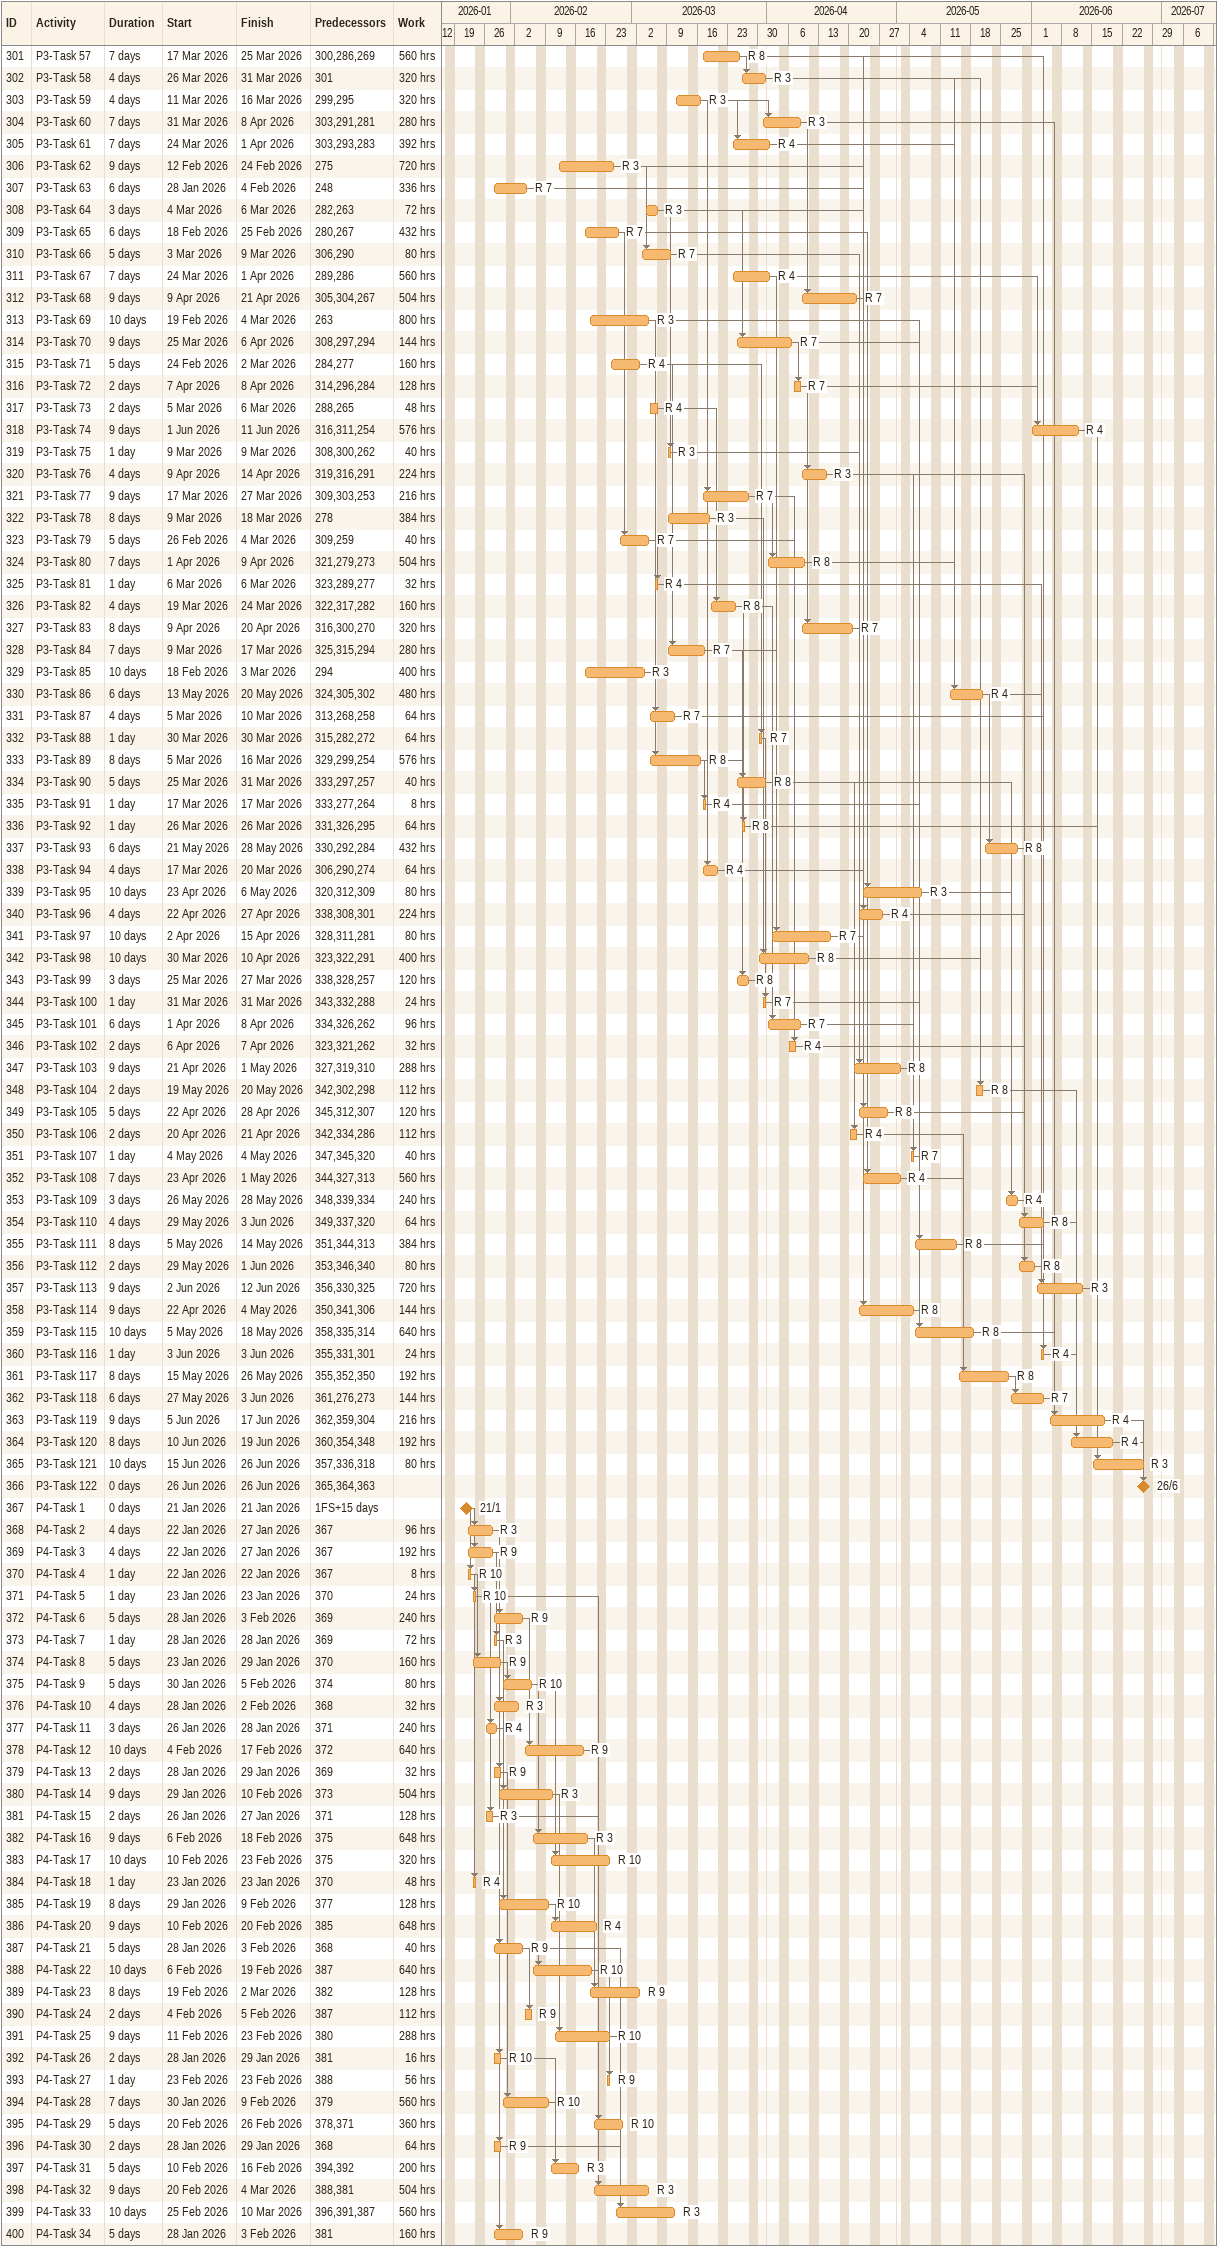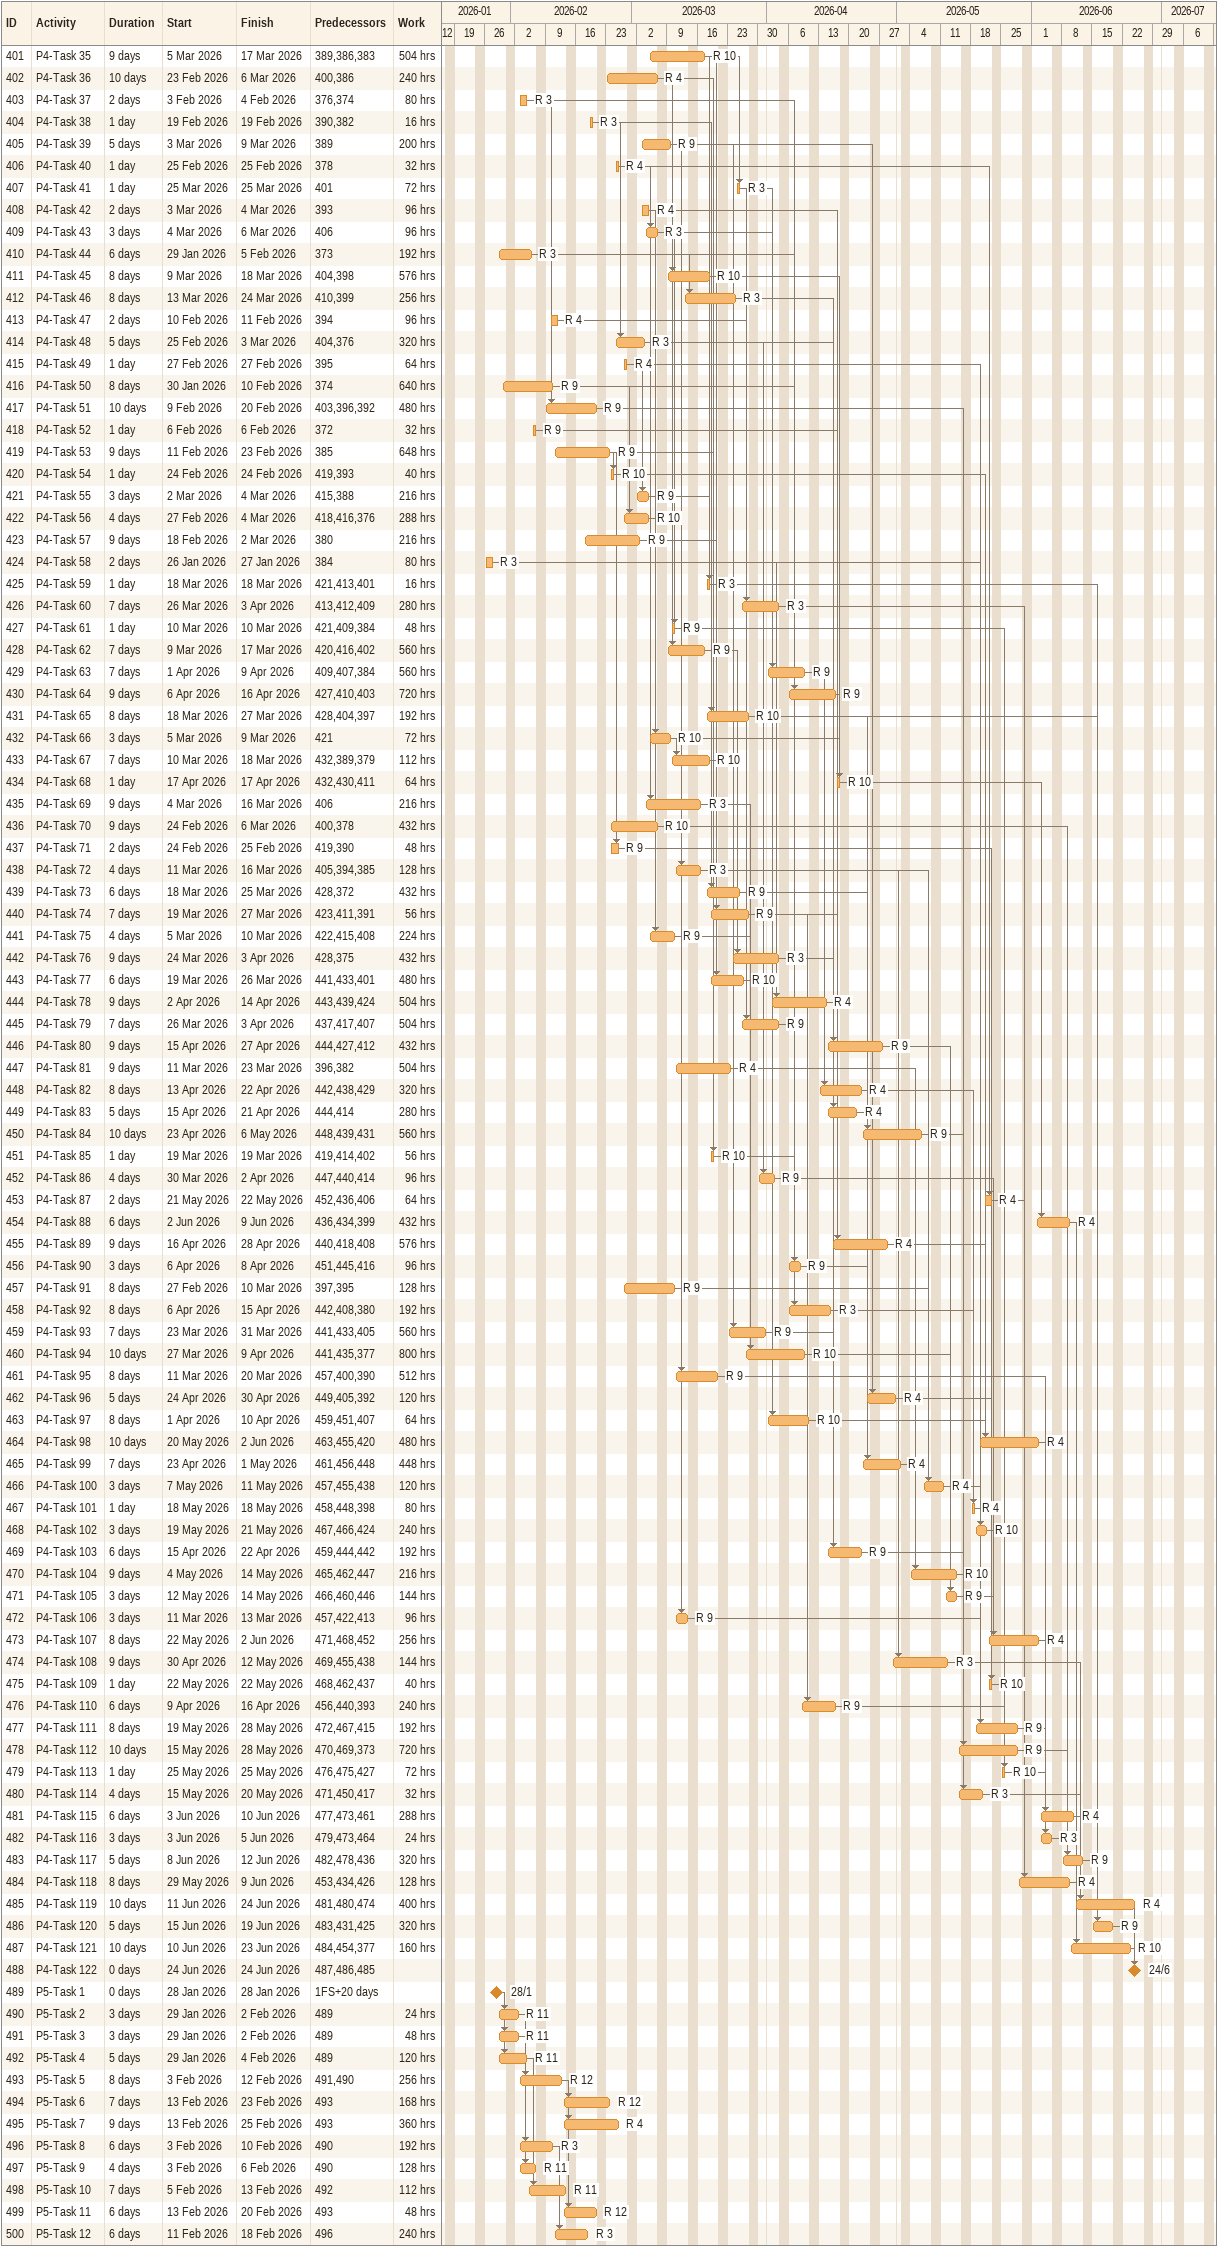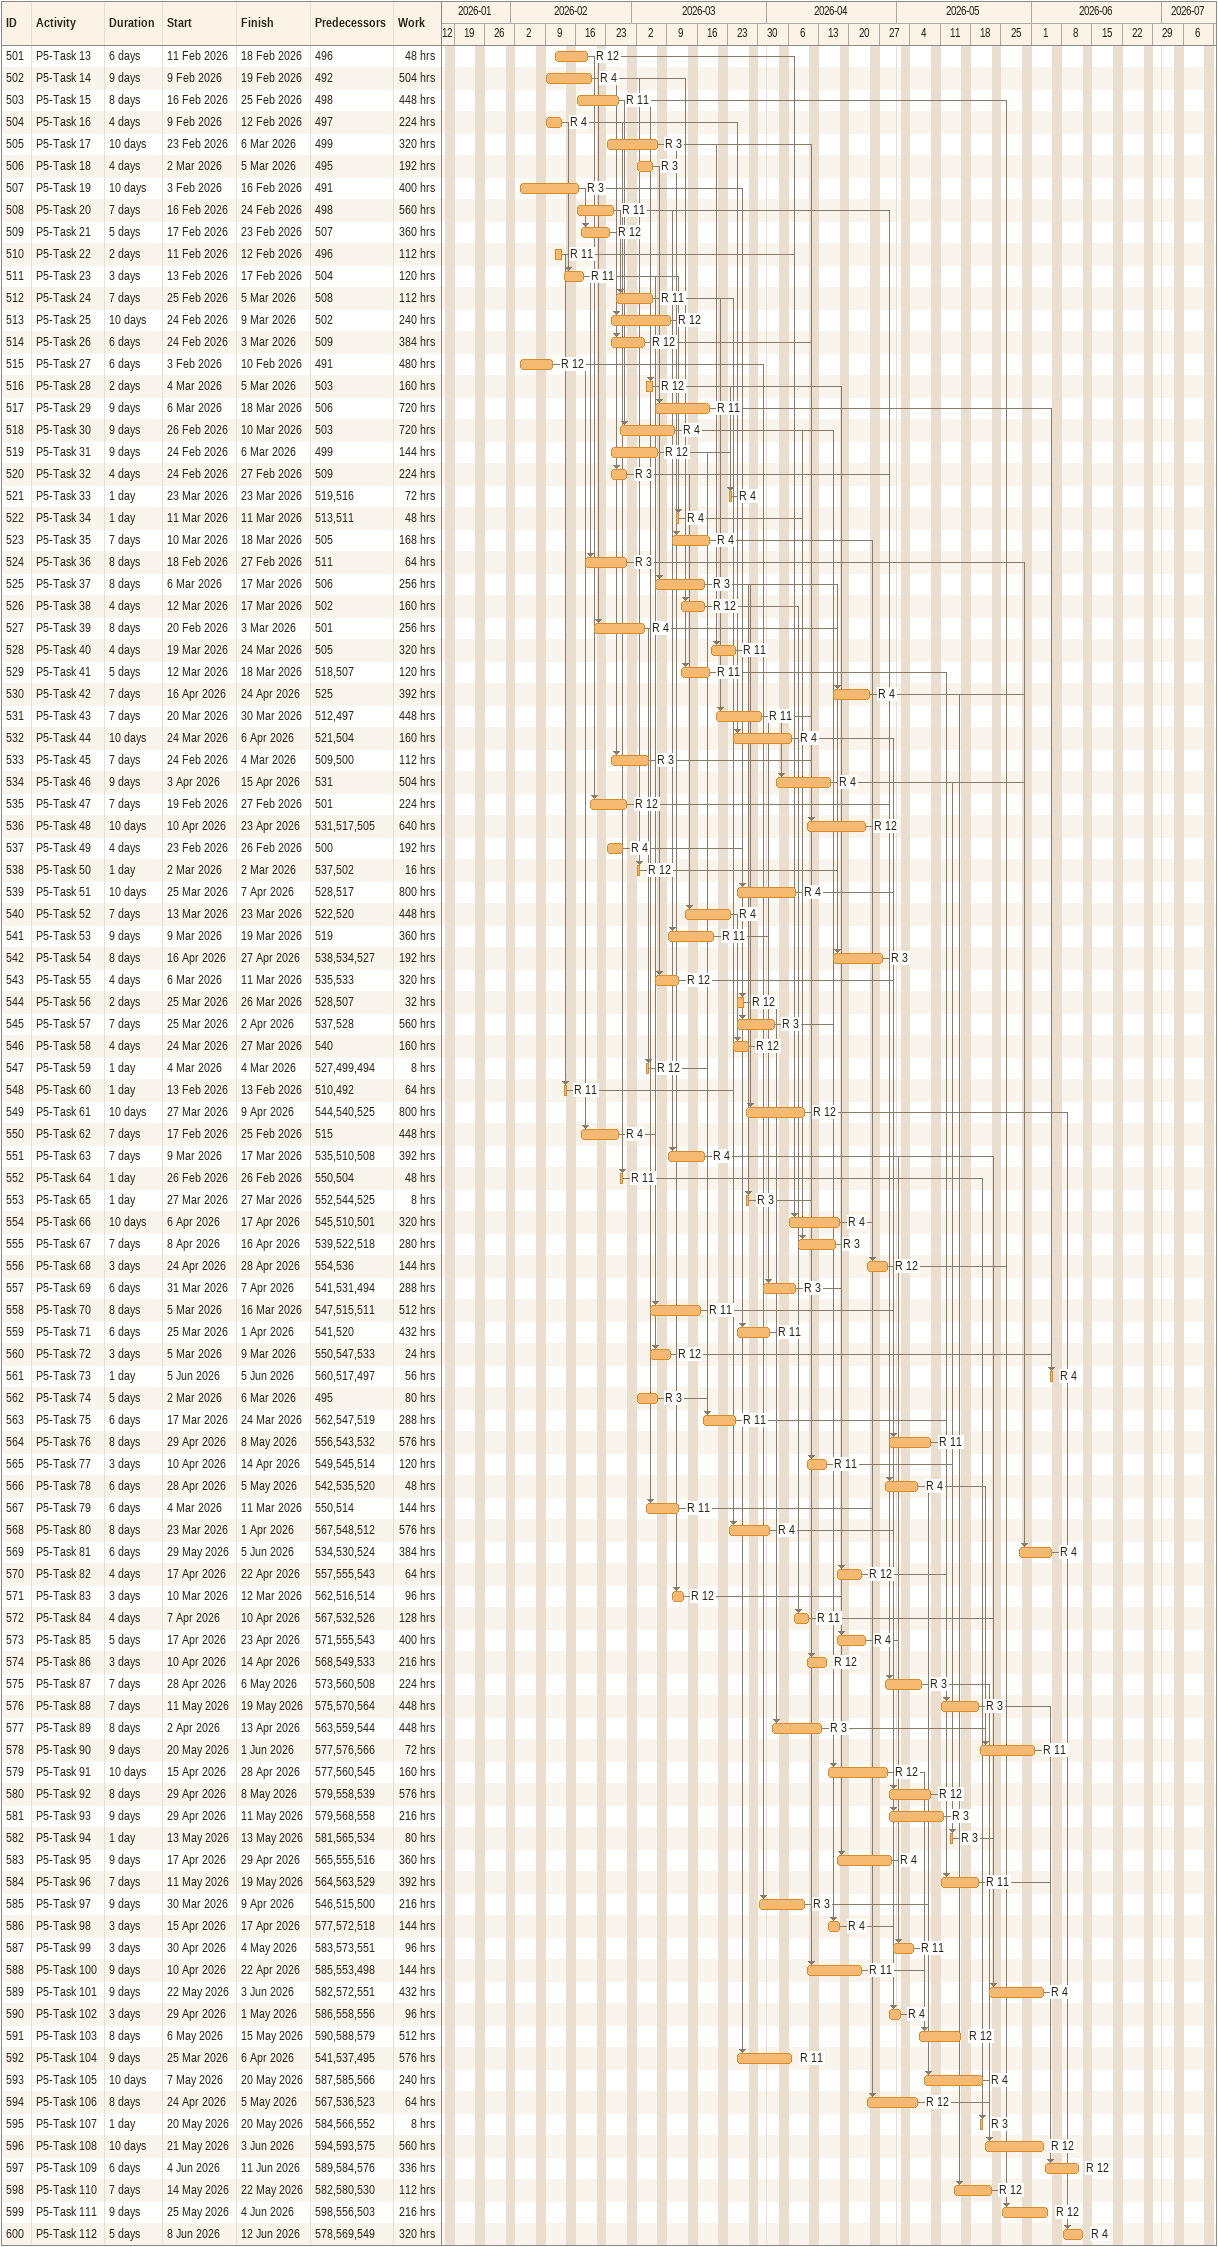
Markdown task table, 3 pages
| ID | Task | Duration | Start | Finish | Predecessors | Resources | Work (h) |
|---|---|---|---|---|---|---|---|
| 301 | P3-Task 57 | 7d | 2026-03-17 | 2026-03-25 | 300, 286, 269 | R 8 | 560 |
| 302 | P3-Task 58 | 4d | 2026-03-26 | 2026-03-31 | 301 | R 3 | 320 |
| 303 | P3-Task 59 | 4d | 2026-03-11 | 2026-03-16 | 299, 295 | R 3 | 320 |
| 304 | P3-Task 60 | 7d | 2026-03-31 | 2026-04-08 | 303, 291, 281 | R 3 | 280 |
| 305 | P3-Task 61 | 7d | 2026-03-24 | 2026-04-01 | 303, 293, 283 | R 4 | 392 |
| 306 | P3-Task 62 | 9d | 2026-02-12 | 2026-02-24 | 275 | R 3 | 720 |
| 307 | P3-Task 63 | 6d | 2026-01-28 | 2026-02-04 | 248 | R 7 | 336 |
| 308 | P3-Task 64 | 3d | 2026-03-04 | 2026-03-06 | 282, 263 | R 3 | 72 |
| 309 | P3-Task 65 | 6d | 2026-02-18 | 2026-02-25 | 280, 267 | R 7 | 432 |
| 310 | P3-Task 66 | 5d | 2026-03-03 | 2026-03-09 | 306, 290 | R 7 | 80 |
| 311 | P3-Task 67 | 7d | 2026-03-24 | 2026-04-01 | 289, 286 | R 4 | 560 |
| 312 | P3-Task 68 | 9d | 2026-04-09 | 2026-04-21 | 305, 304, 267 | R 7 | 504 |
| 313 | P3-Task 69 | 10d | 2026-02-19 | 2026-03-04 | 263 | R 3 | 800 |
| 314 | P3-Task 70 | 9d | 2026-03-25 | 2026-04-06 | 308, 297, 294 | R 7 | 144 |
| 315 | P3-Task 71 | 5d | 2026-02-24 | 2026-03-02 | 284, 277 | R 4 | 160 |
| 316 | P3-Task 72 | 2d | 2026-04-07 | 2026-04-08 | 314, 296, 284 | R 7 | 128 |
| 317 | P3-Task 73 | 2d | 2026-03-05 | 2026-03-06 | 288, 265 | R 4 | 48 |
| 318 | P3-Task 74 | 9d | 2026-06-01 | 2026-06-11 | 316, 311, 254 | R 4 | 576 |
| 319 | P3-Task 75 | 1d | 2026-03-09 | 2026-03-09 | 308, 300, 262 | R 3 | 40 |
| 320 | P3-Task 76 | 4d | 2026-04-09 | 2026-04-14 | 319, 316, 291 | R 3 | 224 |
| 321 | P3-Task 77 | 9d | 2026-03-17 | 2026-03-27 | 309, 303, 253 | R 7 | 216 |
| 322 | P3-Task 78 | 8d | 2026-03-09 | 2026-03-18 | 278 | R 3 | 384 |
| 323 | P3-Task 79 | 5d | 2026-02-26 | 2026-03-04 | 309, 259 | R 7 | 40 |
| 324 | P3-Task 80 | 7d | 2026-04-01 | 2026-04-09 | 321, 279, 273 | R 8 | 504 |
| 325 | P3-Task 81 | 1d | 2026-03-06 | 2026-03-06 | 323, 289, 277 | R 4 | 32 |
| 326 | P3-Task 82 | 4d | 2026-03-19 | 2026-03-24 | 322, 317, 282 | R 8 | 160 |
| 327 | P3-Task 83 | 8d | 2026-04-09 | 2026-04-20 | 316, 300, 270 | R 7 | 320 |
| 328 | P3-Task 84 | 7d | 2026-03-09 | 2026-03-17 | 325, 315, 294 | R 7 | 280 |
| 329 | P3-Task 85 | 10d | 2026-02-18 | 2026-03-03 | 294 | R 3 | 400 |
| 330 | P3-Task 86 | 6d | 2026-05-13 | 2026-05-20 | 324, 305, 302 | R 4 | 480 |
| 331 | P3-Task 87 | 4d | 2026-03-05 | 2026-03-10 | 313, 268, 258 | R 7 | 64 |
| 332 | P3-Task 88 | 1d | 2026-03-30 | 2026-03-30 | 315, 282, 272 | R 7 | 64 |
| 333 | P3-Task 89 | 8d | 2026-03-05 | 2026-03-16 | 329, 299, 254 | R 8 | 576 |
| 334 | P3-Task 90 | 5d | 2026-03-25 | 2026-03-31 | 333, 297, 257 | R 8 | 40 |
| 335 | P3-Task 91 | 1d | 2026-03-17 | 2026-03-17 | 333, 277, 264 | R 4 | 8 |
| 336 | P3-Task 92 | 1d | 2026-03-26 | 2026-03-26 | 331, 326, 295 | R 8 | 64 |
| 337 | P3-Task 93 | 6d | 2026-05-21 | 2026-05-28 | 330, 292, 284 | R 8 | 432 |
| 338 | P3-Task 94 | 4d | 2026-03-17 | 2026-03-20 | 306, 290, 274 | R 4 | 64 |
| 339 | P3-Task 95 | 10d | 2026-04-23 | 2026-05-06 | 320, 312, 309 | R 3 | 80 |
| 340 | P3-Task 96 | 4d | 2026-04-22 | 2026-04-27 | 338, 308, 301 | R 4 | 224 |
| 341 | P3-Task 97 | 10d | 2026-04-02 | 2026-04-15 | 328, 311, 281 | R 7 | 80 |
| 342 | P3-Task 98 | 10d | 2026-03-30 | 2026-04-10 | 323, 322, 291 | R 8 | 400 |
| 343 | P3-Task 99 | 3d | 2026-03-25 | 2026-03-27 | 338, 328, 257 | R 8 | 120 |
| 344 | P3-Task 100 | 1d | 2026-03-31 | 2026-03-31 | 343, 332, 288 | R 7 | 24 |
| 345 | P3-Task 101 | 6d | 2026-04-01 | 2026-04-08 | 334, 326, 262 | R 7 | 96 |
| 346 | P3-Task 102 | 2d | 2026-04-06 | 2026-04-07 | 323, 321, 262 | R 4 | 32 |
| 347 | P3-Task 103 | 9d | 2026-04-21 | 2026-05-01 | 327, 319, 310 | R 8 | 288 |
| 348 | P3-Task 104 | 2d | 2026-05-19 | 2026-05-20 | 342, 302, 298 | R 8 | 112 |
| 349 | P3-Task 105 | 5d | 2026-04-22 | 2026-04-28 | 345, 312, 307 | R 8 | 120 |
| 350 | P3-Task 106 | 2d | 2026-04-20 | 2026-04-21 | 342, 334, 286 | R 4 | 112 |
| 351 | P3-Task 107 | 1d | 2026-05-04 | 2026-05-04 | 347, 345, 320 | R 7 | 40 |
| 352 | P3-Task 108 | 7d | 2026-04-23 | 2026-05-01 | 344, 327, 313 | R 4 | 560 |
| 353 | P3-Task 109 | 3d | 2026-05-26 | 2026-05-28 | 348, 339, 334 | R 4 | 240 |
| 354 | P3-Task 110 | 4d | 2026-05-29 | 2026-06-03 | 349, 337, 320 | R 8 | 64 |
| 355 | P3-Task 111 | 8d | 2026-05-05 | 2026-05-14 | 351, 344, 313 | R 8 | 384 |
| 356 | P3-Task 112 | 2d | 2026-05-29 | 2026-06-01 | 353, 346, 340 | R 8 | 80 |
| 357 | P3-Task 113 | 9d | 2026-06-02 | 2026-06-12 | 356, 330, 325 | R 3 | 720 |
| 358 | P3-Task 114 | 9d | 2026-04-22 | 2026-05-04 | 350, 341, 306 | R 8 | 144 |
| 359 | P3-Task 115 | 10d | 2026-05-05 | 2026-05-18 | 358, 335, 314 | R 8 | 640 |
| 360 | P3-Task 116 | 1d | 2026-06-03 | 2026-06-03 | 355, 331, 301 | R 4 | 24 |
| 361 | P3-Task 117 | 8d | 2026-05-15 | 2026-05-26 | 355, 352, 350 | R 8 | 192 |
| 362 | P3-Task 118 | 6d | 2026-05-27 | 2026-06-03 | 361, 276, 273 | R 7 | 144 |
| 363 | P3-Task 119 | 9d | 2026-06-05 | 2026-06-17 | 362, 359, 304 | R 4 | 216 |
| 364 | P3-Task 120 | 8d | 2026-06-10 | 2026-06-19 | 360, 354, 348 | R 4 | 192 |
| 365 | P3-Task 121 | 10d | 2026-06-15 | 2026-06-26 | 357, 336, 318 | R 3 | 80 |
| 366 | P3-Task 122 | 0d | 2026-06-26 | 2026-06-26 | 365, 364, 363 |  |  |
| 367 | P4-Task 1 | 0d | 2026-01-21 | 2026-01-21 | 1FS+15d |  |  |
| 368 | P4-Task 2 | 4d | 2026-01-22 | 2026-01-27 | 367 | R 3 | 96 |
| 369 | P4-Task 3 | 4d | 2026-01-22 | 2026-01-27 | 367 | R 9 | 192 |
| 370 | P4-Task 4 | 1d | 2026-01-22 | 2026-01-22 | 367 | R 10 | 8 |
| 371 | P4-Task 5 | 1d | 2026-01-23 | 2026-01-23 | 370 | R 10 | 24 |
| 372 | P4-Task 6 | 5d | 2026-01-28 | 2026-02-03 | 369 | R 9 | 240 |
| 373 | P4-Task 7 | 1d | 2026-01-28 | 2026-01-28 | 369 | R 3 | 72 |
| 374 | P4-Task 8 | 5d | 2026-01-23 | 2026-01-29 | 370 | R 9 | 160 |
| 375 | P4-Task 9 | 5d | 2026-01-30 | 2026-02-05 | 374 | R 10 | 80 |
| 376 | P4-Task 10 | 4d | 2026-01-28 | 2026-02-02 | 368 | R 3 | 32 |
| 377 | P4-Task 11 | 3d | 2026-01-26 | 2026-01-28 | 371 | R 4 | 240 |
| 378 | P4-Task 12 | 10d | 2026-02-04 | 2026-02-17 | 372 | R 9 | 640 |
| 379 | P4-Task 13 | 2d | 2026-01-28 | 2026-01-29 | 369 | R 9 | 32 |
| 380 | P4-Task 14 | 9d | 2026-01-29 | 2026-02-10 | 373 | R 3 | 504 |
| 381 | P4-Task 15 | 2d | 2026-01-26 | 2026-01-27 | 371 | R 3 | 128 |
| 382 | P4-Task 16 | 9d | 2026-02-06 | 2026-02-18 | 375 | R 3 | 648 |
| 383 | P4-Task 17 | 10d | 2026-02-10 | 2026-02-23 | 375 | R 10 | 320 |
| 384 | P4-Task 18 | 1d | 2026-01-23 | 2026-01-23 | 370 | R 4 | 48 |
| 385 | P4-Task 19 | 8d | 2026-01-29 | 2026-02-09 | 377 | R 10 | 128 |
| 386 | P4-Task 20 | 9d | 2026-02-10 | 2026-02-20 | 385 | R 4 | 648 |
| 387 | P4-Task 21 | 5d | 2026-01-28 | 2026-02-03 | 368 | R 9 | 40 |
| 388 | P4-Task 22 | 10d | 2026-02-06 | 2026-02-19 | 387 | R 10 | 640 |
| 389 | P4-Task 23 | 8d | 2026-02-19 | 2026-03-02 | 382 | R 9 | 128 |
| 390 | P4-Task 24 | 2d | 2026-02-04 | 2026-02-05 | 387 | R 9 | 112 |
| 391 | P4-Task 25 | 9d | 2026-02-11 | 2026-02-23 | 380 | R 10 | 288 |
| 392 | P4-Task 26 | 2d | 2026-01-28 | 2026-01-29 | 381 | R 10 | 16 |
| 393 | P4-Task 27 | 1d | 2026-02-23 | 2026-02-23 | 388 | R 9 | 56 |
| 394 | P4-Task 28 | 7d | 2026-01-30 | 2026-02-09 | 379 | R 10 | 560 |
| 395 | P4-Task 29 | 5d | 2026-02-20 | 2026-02-26 | 378, 371 | R 10 | 360 |
| 396 | P4-Task 30 | 2d | 2026-01-28 | 2026-01-29 | 368 | R 9 | 64 |
| 397 | P4-Task 31 | 5d | 2026-02-10 | 2026-02-16 | 394, 392 | R 3 | 200 |
| 398 | P4-Task 32 | 9d | 2026-02-20 | 2026-03-04 | 388, 381 | R 3 | 504 |
| 399 | P4-Task 33 | 10d | 2026-02-25 | 2026-03-10 | 396, 391, 387 | R 3 | 560 |
| 400 | P4-Task 34 | 5d | 2026-01-28 | 2026-02-03 | 381 | R 9 | 160 |
| 401 | P4-Task 35 | 9d | 2026-03-05 | 2026-03-17 | 389, 386, 383 | R 10 | 504 |
| 402 | P4-Task 36 | 10d | 2026-02-23 | 2026-03-06 | 400, 386 | R 4 | 240 |
| 403 | P4-Task 37 | 2d | 2026-02-03 | 2026-02-04 | 376, 374 | R 3 | 80 |
| 404 | P4-Task 38 | 1d | 2026-02-19 | 2026-02-19 | 390, 382 | R 3 | 16 |
| 405 | P4-Task 39 | 5d | 2026-03-03 | 2026-03-09 | 389 | R 9 | 200 |
| 406 | P4-Task 40 | 1d | 2026-02-25 | 2026-02-25 | 378 | R 4 | 32 |
| 407 | P4-Task 41 | 1d | 2026-03-25 | 2026-03-25 | 401 | R 3 | 72 |
| 408 | P4-Task 42 | 2d | 2026-03-03 | 2026-03-04 | 393 | R 4 | 96 |
| 409 | P4-Task 43 | 3d | 2026-03-04 | 2026-03-06 | 406 | R 3 | 96 |
| 410 | P4-Task 44 | 6d | 2026-01-29 | 2026-02-05 | 373 | R 3 | 192 |
| 411 | P4-Task 45 | 8d | 2026-03-09 | 2026-03-18 | 404, 398 | R 10 | 576 |
| 412 | P4-Task 46 | 8d | 2026-03-13 | 2026-03-24 | 410, 399 | R 3 | 256 |
| 413 | P4-Task 47 | 2d | 2026-02-10 | 2026-02-11 | 394 | R 4 | 96 |
| 414 | P4-Task 48 | 5d | 2026-02-25 | 2026-03-03 | 404, 376 | R 3 | 320 |
| 415 | P4-Task 49 | 1d | 2026-02-27 | 2026-02-27 | 395 | R 4 | 64 |
| 416 | P4-Task 50 | 8d | 2026-01-30 | 2026-02-10 | 374 | R 9 | 640 |
| 417 | P4-Task 51 | 10d | 2026-02-09 | 2026-02-20 | 403, 396, 392 | R 9 | 480 |
| 418 | P4-Task 52 | 1d | 2026-02-06 | 2026-02-06 | 372 | R 9 | 32 |
| 419 | P4-Task 53 | 9d | 2026-02-11 | 2026-02-23 | 385 | R 9 | 648 |
| 420 | P4-Task 54 | 1d | 2026-02-24 | 2026-02-24 | 419, 393 | R 10 | 40 |
| 421 | P4-Task 55 | 3d | 2026-03-02 | 2026-03-04 | 415, 388 | R 9 | 216 |
| 422 | P4-Task 56 | 4d | 2026-02-27 | 2026-03-04 | 418, 416, 376 | R 10 | 288 |
| 423 | P4-Task 57 | 9d | 2026-02-18 | 2026-03-02 | 380 | R 9 | 216 |
| 424 | P4-Task 58 | 2d | 2026-01-26 | 2026-01-27 | 384 | R 3 | 80 |
| 425 | P4-Task 59 | 1d | 2026-03-18 | 2026-03-18 | 421, 413, 401 | R 3 | 16 |
| 426 | P4-Task 60 | 7d | 2026-03-26 | 2026-04-03 | 413, 412, 409 | R 3 | 280 |
| 427 | P4-Task 61 | 1d | 2026-03-10 | 2026-03-10 | 421, 409, 384 | R 9 | 48 |
| 428 | P4-Task 62 | 7d | 2026-03-09 | 2026-03-17 | 420, 416, 402 | R 9 | 560 |
| 429 | P4-Task 63 | 7d | 2026-04-01 | 2026-04-09 | 409, 407, 384 | R 9 | 560 |
| 430 | P4-Task 64 | 9d | 2026-04-06 | 2026-04-16 | 427, 410, 403 | R 9 | 720 |
| 431 | P4-Task 65 | 8d | 2026-03-18 | 2026-03-27 | 428, 404, 397 | R 10 | 192 |
| 432 | P4-Task 66 | 3d | 2026-03-05 | 2026-03-09 | 421 | R 10 | 72 |
| 433 | P4-Task 67 | 7d | 2026-03-10 | 2026-03-18 | 432, 389, 379 | R 10 | 112 |
| 434 | P4-Task 68 | 1d | 2026-04-17 | 2026-04-17 | 432, 430, 411 | R 10 | 64 |
| 435 | P4-Task 69 | 9d | 2026-03-04 | 2026-03-16 | 406 | R 3 | 216 |
| 436 | P4-Task 70 | 9d | 2026-02-24 | 2026-03-06 | 400, 378 | R 10 | 432 |
| 437 | P4-Task 71 | 2d | 2026-02-24 | 2026-02-25 | 419, 390 | R 9 | 48 |
| 438 | P4-Task 72 | 4d | 2026-03-11 | 2026-03-16 | 405, 394, 385 | R 3 | 128 |
| 439 | P4-Task 73 | 6d | 2026-03-18 | 2026-03-25 | 428, 372 | R 9 | 432 |
| 440 | P4-Task 74 | 7d | 2026-03-19 | 2026-03-27 | 423, 411, 391 | R 9 | 56 |
| 441 | P4-Task 75 | 4d | 2026-03-05 | 2026-03-10 | 422, 415, 408 | R 9 | 224 |
| 442 | P4-Task 76 | 9d | 2026-03-24 | 2026-04-03 | 428, 375 | R 3 | 432 |
| 443 | P4-Task 77 | 6d | 2026-03-19 | 2026-03-26 | 441, 433, 401 | R 10 | 480 |
| 444 | P4-Task 78 | 9d | 2026-04-02 | 2026-04-14 | 443, 439, 424 | R 4 | 504 |
| 445 | P4-Task 79 | 7d | 2026-03-26 | 2026-04-03 | 437, 417, 407 | R 9 | 504 |
| 446 | P4-Task 80 | 9d | 2026-04-15 | 2026-04-27 | 444, 427, 412 | R 9 | 432 |
| 447 | P4-Task 81 | 9d | 2026-03-11 | 2026-03-23 | 396, 382 | R 4 | 504 |
| 448 | P4-Task 82 | 8d | 2026-04-13 | 2026-04-22 | 442, 438, 429 | R 4 | 320 |
| 449 | P4-Task 83 | 5d | 2026-04-15 | 2026-04-21 | 444, 414 | R 4 | 280 |
| 450 | P4-Task 84 | 10d | 2026-04-23 | 2026-05-06 | 448, 439, 431 | R 9 | 560 |
| 451 | P4-Task 85 | 1d | 2026-03-19 | 2026-03-19 | 419, 414, 402 | R 10 | 56 |
| 452 | P4-Task 86 | 4d | 2026-03-30 | 2026-04-02 | 447, 440, 414 | R 9 | 96 |
| 453 | P4-Task 87 | 2d | 2026-05-21 | 2026-05-22 | 452, 436, 406 | R 4 | 64 |
| 454 | P4-Task 88 | 6d | 2026-06-02 | 2026-06-09 | 436, 434, 399 | R 4 | 432 |
| 455 | P4-Task 89 | 9d | 2026-04-16 | 2026-04-28 | 440, 418, 408 | R 4 | 576 |
| 456 | P4-Task 90 | 3d | 2026-04-06 | 2026-04-08 | 451, 445, 416 | R 9 | 96 |
| 457 | P4-Task 91 | 8d | 2026-02-27 | 2026-03-10 | 397, 395 | R 9 | 128 |
| 458 | P4-Task 92 | 8d | 2026-04-06 | 2026-04-15 | 442, 408, 380 | R 3 | 192 |
| 459 | P4-Task 93 | 7d | 2026-03-23 | 2026-03-31 | 441, 433, 405 | R 9 | 560 |
| 460 | P4-Task 94 | 10d | 2026-03-27 | 2026-04-09 | 441, 435, 377 | R 10 | 800 |
| 461 | P4-Task 95 | 8d | 2026-03-11 | 2026-03-20 | 457, 400, 390 | R 9 | 512 |
| 462 | P4-Task 96 | 5d | 2026-04-24 | 2026-04-30 | 449, 405, 392 | R 4 | 120 |
| 463 | P4-Task 97 | 8d | 2026-04-01 | 2026-04-10 | 459, 451, 407 | R 10 | 64 |
| 464 | P4-Task 98 | 10d | 2026-05-20 | 2026-06-02 | 463, 455, 420 | R 4 | 480 |
| 465 | P4-Task 99 | 7d | 2026-04-23 | 2026-05-01 | 461, 456, 448 | R 4 | 448 |
| 466 | P4-Task 100 | 3d | 2026-05-07 | 2026-05-11 | 457, 455, 438 | R 4 | 120 |
| 467 | P4-Task 101 | 1d | 2026-05-18 | 2026-05-18 | 458, 448, 398 | R 4 | 80 |
| 468 | P4-Task 102 | 3d | 2026-05-19 | 2026-05-21 | 467, 466, 424 | R 10 | 240 |
| 469 | P4-Task 103 | 6d | 2026-04-15 | 2026-04-22 | 459, 444, 442 | R 9 | 192 |
| 470 | P4-Task 104 | 9d | 2026-05-04 | 2026-05-14 | 465, 462, 447 | R 10 | 216 |
| 471 | P4-Task 105 | 3d | 2026-05-12 | 2026-05-14 | 466, 460, 446 | R 9 | 144 |
| 472 | P4-Task 106 | 3d | 2026-03-11 | 2026-03-13 | 457, 422, 413 | R 9 | 96 |
| 473 | P4-Task 107 | 8d | 2026-05-22 | 2026-06-02 | 471, 468, 452 | R 4 | 256 |
| 474 | P4-Task 108 | 9d | 2026-04-30 | 2026-05-12 | 469, 455, 438 | R 3 | 144 |
| 475 | P4-Task 109 | 1d | 2026-05-22 | 2026-05-22 | 468, 462, 437 | R 10 | 40 |
| 476 | P4-Task 110 | 6d | 2026-04-09 | 2026-04-16 | 456, 440, 393 | R 9 | 240 |
| 477 | P4-Task 111 | 8d | 2026-05-19 | 2026-05-28 | 472, 467, 415 | R 9 | 192 |
| 478 | P4-Task 112 | 10d | 2026-05-15 | 2026-05-28 | 470, 469, 373 | R 9 | 720 |
| 479 | P4-Task 113 | 1d | 2026-05-25 | 2026-05-25 | 476, 475, 427 | R 10 | 72 |
| 480 | P4-Task 114 | 4d | 2026-05-15 | 2026-05-20 | 471, 450, 417 | R 3 | 32 |
| 481 | P4-Task 115 | 6d | 2026-06-03 | 2026-06-10 | 477, 473, 461 | R 4 | 288 |
| 482 | P4-Task 116 | 3d | 2026-06-03 | 2026-06-05 | 479, 473, 464 | R 3 | 24 |
| 483 | P4-Task 117 | 5d | 2026-06-08 | 2026-06-12 | 482, 478, 436 | R 9 | 320 |
| 484 | P4-Task 118 | 8d | 2026-05-29 | 2026-06-09 | 453, 434, 426 | R 4 | 128 |
| 485 | P4-Task 119 | 10d | 2026-06-11 | 2026-06-24 | 481, 480, 474 | R 4 | 400 |
| 486 | P4-Task 120 | 5d | 2026-06-15 | 2026-06-19 | 483, 431, 425 | R 9 | 320 |
| 487 | P4-Task 121 | 10d | 2026-06-10 | 2026-06-23 | 484, 454, 377 | R 10 | 160 |
| 488 | P4-Task 122 | 0d | 2026-06-24 | 2026-06-24 | 487, 486, 485 |  |  |
| 489 | P5-Task 1 | 0d | 2026-01-28 | 2026-01-28 | 1FS+20d |  |  |
| 490 | P5-Task 2 | 3d | 2026-01-29 | 2026-02-02 | 489 | R 11 | 24 |
| 491 | P5-Task 3 | 3d | 2026-01-29 | 2026-02-02 | 489 | R 11 | 48 |
| 492 | P5-Task 4 | 5d | 2026-01-29 | 2026-02-04 | 489 | R 11 | 120 |
| 493 | P5-Task 5 | 8d | 2026-02-03 | 2026-02-12 | 491, 490 | R 12 | 256 |
| 494 | P5-Task 6 | 7d | 2026-02-13 | 2026-02-23 | 493 | R 12 | 168 |
| 495 | P5-Task 7 | 9d | 2026-02-13 | 2026-02-25 | 493 | R 4 | 360 |
| 496 | P5-Task 8 | 6d | 2026-02-03 | 2026-02-10 | 490 | R 3 | 192 |
| 497 | P5-Task 9 | 4d | 2026-02-03 | 2026-02-06 | 490 | R 11 | 128 |
| 498 | P5-Task 10 | 7d | 2026-02-05 | 2026-02-13 | 492 | R 11 | 112 |
| 499 | P5-Task 11 | 6d | 2026-02-13 | 2026-02-20 | 493 | R 12 | 48 |
| 500 | P5-Task 12 | 6d | 2026-02-11 | 2026-02-18 | 496 | R 3 | 240 |
| 501 | P5-Task 13 | 6d | 2026-02-11 | 2026-02-18 | 496 | R 12 | 48 |
| 502 | P5-Task 14 | 9d | 2026-02-09 | 2026-02-19 | 492 | R 4 | 504 |
| 503 | P5-Task 15 | 8d | 2026-02-16 | 2026-02-25 | 498 | R 11 | 448 |
| 504 | P5-Task 16 | 4d | 2026-02-09 | 2026-02-12 | 497 | R 4 | 224 |
| 505 | P5-Task 17 | 10d | 2026-02-23 | 2026-03-06 | 499 | R 3 | 320 |
| 506 | P5-Task 18 | 4d | 2026-03-02 | 2026-03-05 | 495 | R 3 | 192 |
| 507 | P5-Task 19 | 10d | 2026-02-03 | 2026-02-16 | 491 | R 3 | 400 |
| 508 | P5-Task 20 | 7d | 2026-02-16 | 2026-02-24 | 498 | R 11 | 560 |
| 509 | P5-Task 21 | 5d | 2026-02-17 | 2026-02-23 | 507 | R 12 | 360 |
| 510 | P5-Task 22 | 2d | 2026-02-11 | 2026-02-12 | 496 | R 11 | 112 |
| 511 | P5-Task 23 | 3d | 2026-02-13 | 2026-02-17 | 504 | R 11 | 120 |
| 512 | P5-Task 24 | 7d | 2026-02-25 | 2026-03-05 | 508 | R 11 | 112 |
| 513 | P5-Task 25 | 10d | 2026-02-24 | 2026-03-09 | 502 | R 12 | 240 |
| 514 | P5-Task 26 | 6d | 2026-02-24 | 2026-03-03 | 509 | R 12 | 384 |
| 515 | P5-Task 27 | 6d | 2026-02-03 | 2026-02-10 | 491 | R 12 | 480 |
| 516 | P5-Task 28 | 2d | 2026-03-04 | 2026-03-05 | 503 | R 12 | 160 |
| 517 | P5-Task 29 | 9d | 2026-03-06 | 2026-03-18 | 506 | R 11 | 720 |
| 518 | P5-Task 30 | 9d | 2026-02-26 | 2026-03-10 | 503 | R 4 | 720 |
| 519 | P5-Task 31 | 9d | 2026-02-24 | 2026-03-06 | 499 | R 12 | 144 |
| 520 | P5-Task 32 | 4d | 2026-02-24 | 2026-02-27 | 509 | R 3 | 224 |
| 521 | P5-Task 33 | 1d | 2026-03-23 | 2026-03-23 | 519, 516 | R 4 | 72 |
| 522 | P5-Task 34 | 1d | 2026-03-11 | 2026-03-11 | 513, 511 | R 4 | 48 |
| 523 | P5-Task 35 | 7d | 2026-03-10 | 2026-03-18 | 505 | R 4 | 168 |
| 524 | P5-Task 36 | 8d | 2026-02-18 | 2026-02-27 | 511 | R 3 | 64 |
| 525 | P5-Task 37 | 8d | 2026-03-06 | 2026-03-17 | 506 | R 3 | 256 |
| 526 | P5-Task 38 | 4d | 2026-03-12 | 2026-03-17 | 502 | R 12 | 160 |
| 527 | P5-Task 39 | 8d | 2026-02-20 | 2026-03-03 | 501 | R 4 | 256 |
| 528 | P5-Task 40 | 4d | 2026-03-19 | 2026-03-24 | 505 | R 11 | 320 |
| 529 | P5-Task 41 | 5d | 2026-03-12 | 2026-03-18 | 518, 507 | R 11 | 120 |
| 530 | P5-Task 42 | 7d | 2026-04-16 | 2026-04-24 | 525 | R 4 | 392 |
| 531 | P5-Task 43 | 7d | 2026-03-20 | 2026-03-30 | 512, 497 | R 11 | 448 |
| 532 | P5-Task 44 | 10d | 2026-03-24 | 2026-04-06 | 521, 504 | R 4 | 160 |
| 533 | P5-Task 45 | 7d | 2026-02-24 | 2026-03-04 | 509, 500 | R 3 | 112 |
| 534 | P5-Task 46 | 9d | 2026-04-03 | 2026-04-15 | 531 | R 4 | 504 |
| 535 | P5-Task 47 | 7d | 2026-02-19 | 2026-02-27 | 501 | R 12 | 224 |
| 536 | P5-Task 48 | 10d | 2026-04-10 | 2026-04-23 | 531, 517, 505 | R 12 | 640 |
| 537 | P5-Task 49 | 4d | 2026-02-23 | 2026-02-26 | 500 | R 4 | 192 |
| 538 | P5-Task 50 | 1d | 2026-03-02 | 2026-03-02 | 537, 502 | R 12 | 16 |
| 539 | P5-Task 51 | 10d | 2026-03-25 | 2026-04-07 | 528, 517 | R 4 | 800 |
| 540 | P5-Task 52 | 7d | 2026-03-13 | 2026-03-23 | 522, 520 | R 4 | 448 |
| 541 | P5-Task 53 | 9d | 2026-03-09 | 2026-03-19 | 519 | R 11 | 360 |
| 542 | P5-Task 54 | 8d | 2026-04-16 | 2026-04-27 | 538, 534, 527 | R 3 | 192 |
| 543 | P5-Task 55 | 4d | 2026-03-06 | 2026-03-11 | 535, 533 | R 12 | 320 |
| 544 | P5-Task 56 | 2d | 2026-03-25 | 2026-03-26 | 528, 507 | R 12 | 32 |
| 545 | P5-Task 57 | 7d | 2026-03-25 | 2026-04-02 | 537, 528 | R 3 | 560 |
| 546 | P5-Task 58 | 4d | 2026-03-24 | 2026-03-27 | 540 | R 12 | 160 |
| 547 | P5-Task 59 | 1d | 2026-03-04 | 2026-03-04 | 527, 499, 494 | R 12 | 8 |
| 548 | P5-Task 60 | 1d | 2026-02-13 | 2026-02-13 | 510, 492 | R 11 | 64 |
| 549 | P5-Task 61 | 10d | 2026-03-27 | 2026-04-09 | 544, 540, 525 | R 12 | 800 |
| 550 | P5-Task 62 | 7d | 2026-02-17 | 2026-02-25 | 515 | R 4 | 448 |
| 551 | P5-Task 63 | 7d | 2026-03-09 | 2026-03-17 | 535, 510, 508 | R 4 | 392 |
| 552 | P5-Task 64 | 1d | 2026-02-26 | 2026-02-26 | 550, 504 | R 11 | 48 |
| 553 | P5-Task 65 | 1d | 2026-03-27 | 2026-03-27 | 552, 544, 525 | R 3 | 8 |
| 554 | P5-Task 66 | 10d | 2026-04-06 | 2026-04-17 | 545, 510, 501 | R 4 | 320 |
| 555 | P5-Task 67 | 7d | 2026-04-08 | 2026-04-16 | 539, 522, 518 | R 3 | 280 |
| 556 | P5-Task 68 | 3d | 2026-04-24 | 2026-04-28 | 554, 536 | R 12 | 144 |
| 557 | P5-Task 69 | 6d | 2026-03-31 | 2026-04-07 | 541, 531, 494 | R 3 | 288 |
| 558 | P5-Task 70 | 8d | 2026-03-05 | 2026-03-16 | 547, 515, 511 | R 11 | 512 |
| 559 | P5-Task 71 | 6d | 2026-03-25 | 2026-04-01 | 541, 520 | R 11 | 432 |
| 560 | P5-Task 72 | 3d | 2026-03-05 | 2026-03-09 | 550, 547, 533 | R 12 | 24 |
| 561 | P5-Task 73 | 1d | 2026-06-05 | 2026-06-05 | 560, 517, 497 | R 4 | 56 |
| 562 | P5-Task 74 | 5d | 2026-03-02 | 2026-03-06 | 495 | R 3 | 80 |
| 563 | P5-Task 75 | 6d | 2026-03-17 | 2026-03-24 | 562, 547, 519 | R 11 | 288 |
| 564 | P5-Task 76 | 8d | 2026-04-29 | 2026-05-08 | 556, 543, 532 | R 11 | 576 |
| 565 | P5-Task 77 | 3d | 2026-04-10 | 2026-04-14 | 549, 545, 514 | R 11 | 120 |
| 566 | P5-Task 78 | 6d | 2026-04-28 | 2026-05-05 | 542, 535, 520 | R 4 | 48 |
| 567 | P5-Task 79 | 6d | 2026-03-04 | 2026-03-11 | 550, 514 | R 11 | 144 |
| 568 | P5-Task 80 | 8d | 2026-03-23 | 2026-04-01 | 567, 548, 512 | R 4 | 576 |
| 569 | P5-Task 81 | 6d | 2026-05-29 | 2026-06-05 | 534, 530, 524 | R 4 | 384 |
| 570 | P5-Task 82 | 4d | 2026-04-17 | 2026-04-22 | 557, 555, 543 | R 12 | 64 |
| 571 | P5-Task 83 | 3d | 2026-03-10 | 2026-03-12 | 562, 516, 514 | R 12 | 96 |
| 572 | P5-Task 84 | 4d | 2026-04-07 | 2026-04-10 | 567, 532, 526 | R 11 | 128 |
| 573 | P5-Task 85 | 5d | 2026-04-17 | 2026-04-23 | 571, 555, 543 | R 4 | 400 |
| 574 | P5-Task 86 | 3d | 2026-04-10 | 2026-04-14 | 568, 549, 533 | R 12 | 216 |
| 575 | P5-Task 87 | 7d | 2026-04-28 | 2026-05-06 | 573, 560, 508 | R 3 | 224 |
| 576 | P5-Task 88 | 7d | 2026-05-11 | 2026-05-19 | 575, 570, 564 | R 3 | 448 |
| 577 | P5-Task 89 | 8d | 2026-04-02 | 2026-04-13 | 563, 559, 544 | R 3 | 448 |
| 578 | P5-Task 90 | 9d | 2026-05-20 | 2026-06-01 | 577, 576, 566 | R 11 | 72 |
| 579 | P5-Task 91 | 10d | 2026-04-15 | 2026-04-28 | 577, 560, 545 | R 12 | 160 |
| 580 | P5-Task 92 | 8d | 2026-04-29 | 2026-05-08 | 579, 558, 539 | R 12 | 576 |
| 581 | P5-Task 93 | 9d | 2026-04-29 | 2026-05-11 | 579, 568, 558 | R 3 | 216 |
| 582 | P5-Task 94 | 1d | 2026-05-13 | 2026-05-13 | 581, 565, 534 | R 3 | 80 |
| 583 | P5-Task 95 | 9d | 2026-04-17 | 2026-04-29 | 565, 555, 516 | R 4 | 360 |
| 584 | P5-Task 96 | 7d | 2026-05-11 | 2026-05-19 | 564, 563, 529 | R 11 | 392 |
| 585 | P5-Task 97 | 9d | 2026-03-30 | 2026-04-09 | 546, 515, 500 | R 3 | 216 |
| 586 | P5-Task 98 | 3d | 2026-04-15 | 2026-04-17 | 577, 572, 518 | R 4 | 144 |
| 587 | P5-Task 99 | 3d | 2026-04-30 | 2026-05-04 | 583, 573, 551 | R 11 | 96 |
| 588 | P5-Task 100 | 9d | 2026-04-10 | 2026-04-22 | 585, 553, 498 | R 11 | 144 |
| 589 | P5-Task 101 | 9d | 2026-05-22 | 2026-06-03 | 582, 572, 551 | R 4 | 432 |
| 590 | P5-Task 102 | 3d | 2026-04-29 | 2026-05-01 | 586, 558, 556 | R 4 | 96 |
| 591 | P5-Task 103 | 8d | 2026-05-06 | 2026-05-15 | 590, 588, 579 | R 12 | 512 |
| 592 | P5-Task 104 | 9d | 2026-03-25 | 2026-04-06 | 541, 537, 495 | R 11 | 576 |
| 593 | P5-Task 105 | 10d | 2026-05-07 | 2026-05-20 | 587, 585, 566 | R 4 | 240 |
| 594 | P5-Task 106 | 8d | 2026-04-24 | 2026-05-05 | 567, 536, 523 | R 12 | 64 |
| 595 | P5-Task 107 | 1d | 2026-05-20 | 2026-05-20 | 584, 566, 552 | R 3 | 8 |
| 596 | P5-Task 108 | 10d | 2026-05-21 | 2026-06-03 | 594, 593, 575 | R 12 | 560 |
| 597 | P5-Task 109 | 6d | 2026-06-04 | 2026-06-11 | 589, 584, 576 | R 12 | 336 |
| 598 | P5-Task 110 | 7d | 2026-05-14 | 2026-05-22 | 582, 580, 530 | R 12 | 112 |
| 599 | P5-Task 111 | 9d | 2026-05-25 | 2026-06-04 | 598, 556, 503 | R 12 | 216 |
| 600 | P5-Task 112 | 5d | 2026-06-08 | 2026-06-12 | 578, 569, 549 | R 4 | 320 |
